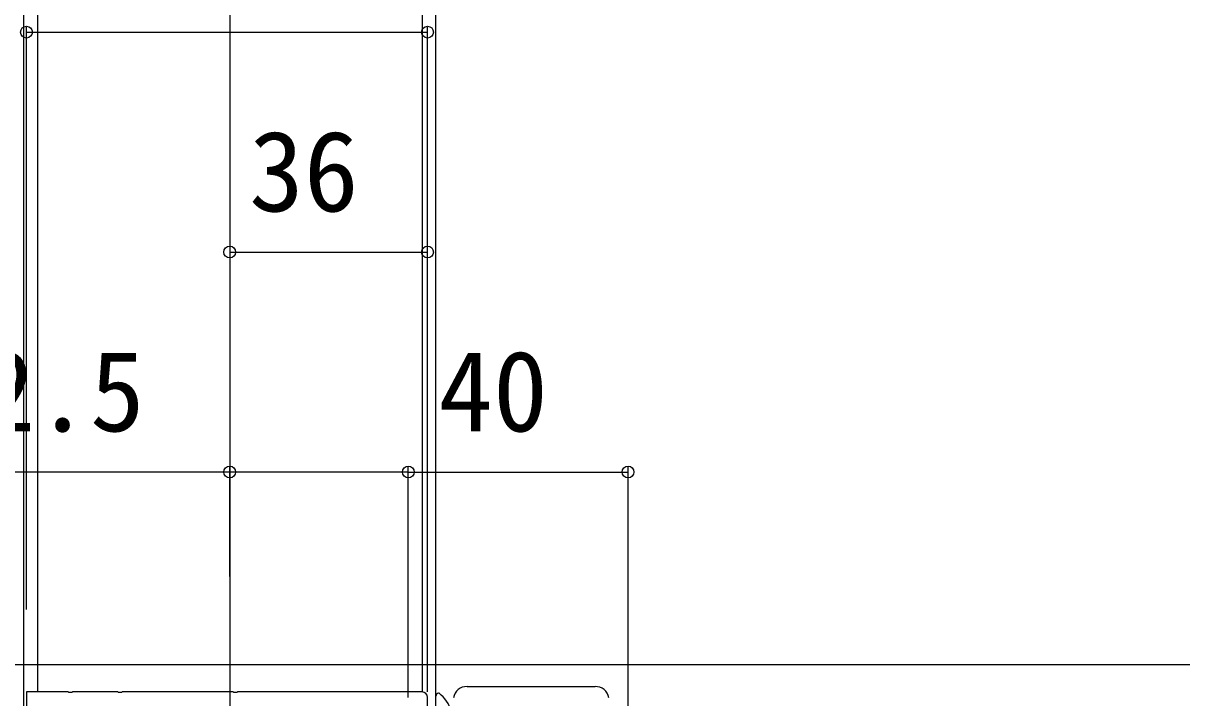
# Model space of a CAD drawing. Units: millimetres, scale not verified. Extents: x -875 to 875, y -1304 to 1297.
# Drawn here: x -342.6 to -131.7, y 404.7 to 527.4 of the extents above; entities that cross this region are included whole.
import ezdxf
from ezdxf.enums import TextEntityAlignment as Align

# ---------------------------------------------------------------- set-up
doc = ezdxf.new("R2010")
doc.units = ezdxf.units.MM
doc.header["$LTSCALE"] = 8
for name, color, linetype in [('0-3_YKK_11', 7, 'Continuous'), ('0-4_YKK_12', 2, 'Continuous'), ('0-5_YKK_13', 4, 'Continuous'), ('0-7_YKK_D', 6, 'Continuous')]:
    doc.layers.add(name, color=color, linetype=linetype)
doc.styles.add('ＭＳ ゴシック', font='')
doc.styles.get('ＭＳ ゴシック').set_extended_font_data('MS Gothic')

msp = doc.modelspace()

# ---------------------------------------------------------------- linework, layer by layer
at = {"layer": '0-3_YKK_11'}
for points in [[(-270, 405.8), (-303.542, 405.8), (-303.725, 405.68), (-304.275, 405.68), (-304.458, 405.8), (-324.542, 405.8), (-324.725, 405.68), (-325.275, 405.68), (-325.458, 405.8), (-333.542, 405.8), (-333.725, 405.68), (-334.275, 405.68), (-334.458, 405.8), (-342, 405.8), (-342, 402.8), (-341.7, 402.5)], [(-269, 400.8), (-269, 404.8)]]:
    msp.add_lwpolyline(points, dxfattribs=at)
msp.add_arc((-270, 404.8), 1, 0.00001, 89.99999, dxfattribs=at)
at = {"layer": '0-4_YKK_12'}
for p, q in [((-305, 852.797), (-305, -29.2)), ((-267.5, 399.8), (-267.5, 840.8)), ((-340, 623.3), (-340, 405.8)), ((-270, 623.3), (-270, 405.8)), ((-557.18, 410.8), (732.5, 410.8))]:
    msp.add_line(p, q, dxfattribs=at)
msp.add_lwpolyline([(-342.5, -29.2), (-342.5, 840.8), (-267.5, 840.8)], dxfattribs=at)
at = {"layer": '0-5_YKK_13'}
for p, q in [((-267.5, 399.8), (-267.5, 405.05)), ((-266.9, 405.55), (-267, 405.55)), ((-261.818, 406.8), (-238.482, 406.8))]:
    msp.add_line(p, q, dxfattribs=at)
for centre, radius, start, end in [((-267, 405.05), 0.5, 90, 180), ((-270.4, 400.8), 5.9, 15.07634, 53.61844), ((-261.818, 404.3), 2.5, 90, 170), ((-238.482, 404.3), 2.5, 10, 90)]:
    msp.add_arc(centre, radius, start, end, dxfattribs=at)
at = {"layer": '0-7_YKK_D'}
for p, q in [((-342, 420.8), (-342, 526.8)), ((-342, 525.8), (-269, 525.8)), ((-269, 405.8), (-269, 526.8)), ((-305, 485.8), (-269, 485.8)), ((-269, 405.8), (-269, 486.8)), ((-305, 426.8), (-305, 446.8)), ((-272.5, 404.8), (-272.5, 446.8)), ((-272.5, 404.8), (-272.5, 446.8)), ((-272.5, 445.8), (-232.5, 445.8)), ((-232.5, 397.3), (-232.5, 446.8))]:
    msp.add_line(p, q, dxfattribs=at)
msp.add_lwpolyline([(-272.5, 445.8), (-305, 445.8), (-361.891, 445.8)], dxfattribs=at)
for centre in [(-342, 525.8), (-269, 525.8), (-305, 485.8), (-269, 485.8), (-305, 445.8), (-272.5, 445.8), (-272.5, 445.8), (-232.5, 445.8)]:
    msp.add_circle(centre, 1.075, dxfattribs=at)

# ---------------------------------------------------------------- texts
at = {"layer": '0-7_YKK_D', "style": 'ＭＳ ゴシック'}
for s, p in [('36', (-301.489, 488.8)), ('32.5', (-360.368, 448.8)), ('40', (-267.045, 448.8))]:
    msp.add_text(s, height=14.66, dxfattribs=at).set_placement(p, align=Align.BOTTOM_LEFT)

doc.saveas('drawing.dxf')
